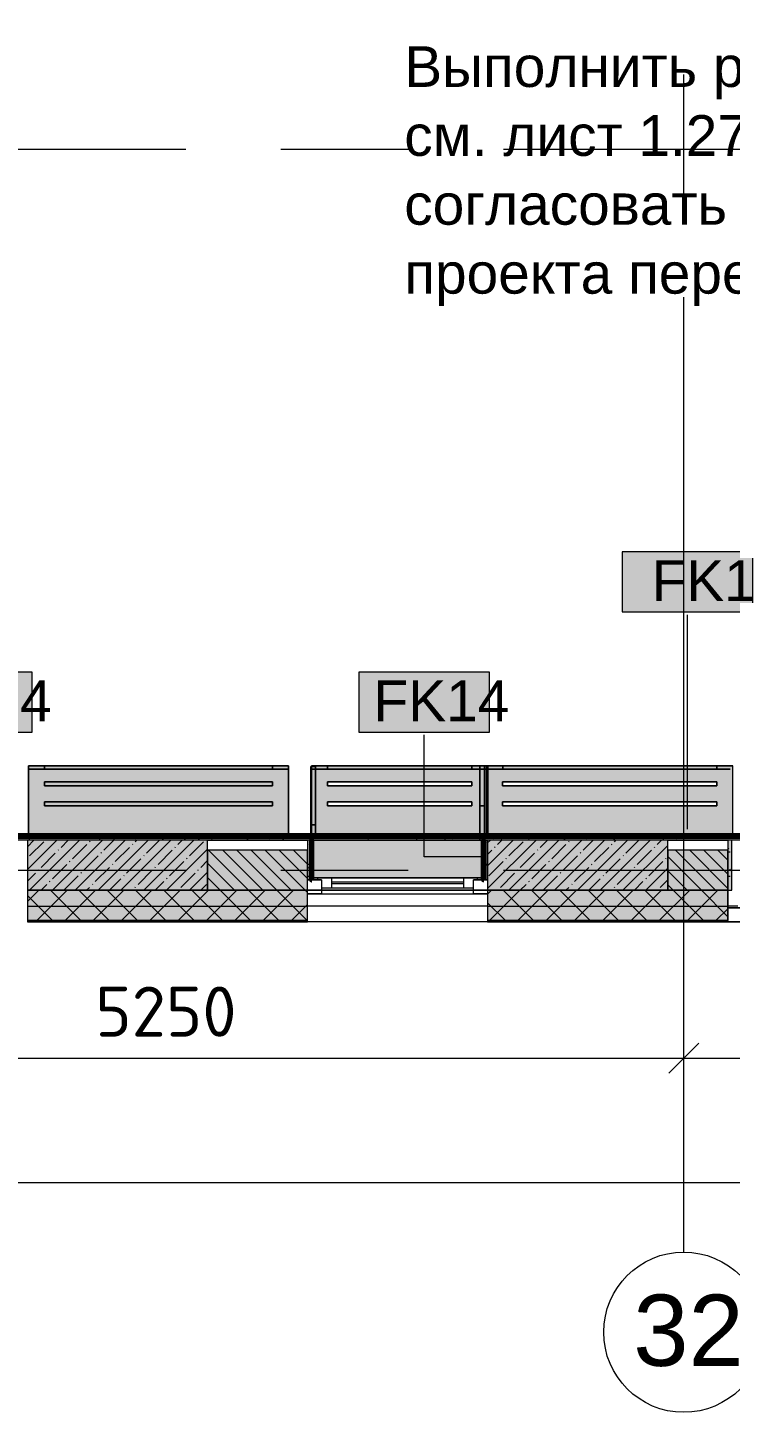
# Model space of a CAD drawing. Header units: millimetres. Extents: x -3817 to 677485, y -22715 to 103890.
# Drawn here: x 670007 to 673518, y -830 to 6082 of the extents above; entities that cross this region are included whole.
import ezdxf

# ---------------------------------------------------------------- set-up
doc = ezdxf.new("R2010")
doc.units = ezdxf.units.MM
doc.layers.add('PDF _Геометрия', color=7, linetype='Continuous', true_color=0x1d1d1d)
doc.layers.add('PDF _Сплошная заливка', color=7, linetype='Continuous', true_color=0xffffff)
doc.layers.add('PDF _Текст', color=7, linetype='Continuous')
doc.styles.add('PDF ArialMT', font='arial.ttf')
doc.styles.add('PDF GOST-Common', font='arial.ttf')
doc.styles.add('PDF ISOCPEUR', font='isocpeur.ttf')

msp = doc.modelspace()

# ---------------------------------------------------------------- hatches: boundary and pattern name
at = {"layer": 'PDF _Сплошная заливка', "true_color": 0xeae6de, "transparency": 33554559}
h = msp.add_hatch(color=254, dxfattribs=at)
h.paths.add_polyline_path([(671425.5, 2046.9), (672305.7, 2046.9), (672305.7, 2397.1), (671425.5, 2397.1)], flags=0)
h.paths.add_polyline_path([(671732.5, 2197.1), (671505.5, 2197.1), (671505.5, 2217.1), (672225.7, 2217.1), (672225.7, 2197.1)], flags=0)
h.paths.add_polyline_path([(671505.5, 2297.1), (671505.5, 2317.1), (672225.7, 2317.1), (672225.7, 2297.1), (671732.5, 2297.1)], flags=0)
h = msp.add_hatch(color=254, dxfattribs=at)
h.paths.add_polyline_path([(672300.2, 2046.9), (673530.5, 2046.9), (673530.5, 2397.1), (672300.2, 2397.1)], flags=0)
h.paths.add_polyline_path([(672449.9, 2197.1), (672380.2, 2197.1), (672380.2, 2217.1), (673450.5, 2217.1), (673450.5, 2197.1)], flags=0)
h.paths.add_polyline_path([(672380.2, 2297.1), (672380.2, 2317.1), (673450.5, 2317.1), (673450.5, 2297.1), (672449.9, 2297.1)], flags=0)
at = {"layer": 'PDF _Сплошная заливка', "transparency": 33554559}
for points in [[(676885.5, 2025.9), (676885.5, 2045.9), (661845.5, 2045.9), (661846.5, 2025.9), (676754.1, 2025.9)], [(670005.5, 1775.9), (670905.5, 1775.9), (670905.5, 2025.9), (670005.5, 2025.9), (670005.5, 1922.8)], [(672285.5, 1827.9), (672305.5, 1827.9), (672305.5, 2025.7), (672285.5, 2025.7), (672285.5, 1922.8)], [(673205.5, 1775.9), (673205.5, 2025.9), (672305.5, 2025.9), (672305.5, 1775.9), (672449.9, 1775.9)], [(673505.5, 1775.9), (673525.5, 1775.9), (673525.5, 2025.9), (673505.5, 2025.9), (673505.5, 1922.8)]]:
    msp.add_hatch(color=256, dxfattribs=at).paths.add_polyline_path(points)
at = {"layer": 'PDF _Сплошная заливка', "true_color": 0xeae6de, "transparency": 33554559}
msp.add_hatch(color=254, dxfattribs=at).paths.add_polyline_path([(671455.5, 1837.2), (671455.5, 1837.9), (672284.5, 1837.9), (672285.5, 2025.7), (671426.5, 2025.9), (671426.5, 1837.2)])
at = {"layer": 'PDF _Сплошная заливка', "transparency": 33554559}
h = msp.add_hatch(color=256, dxfattribs=at)
h.paths.add_polyline_path([(661005.5, 1775.9), (661905.5, 1775.9), (661905.5, 1975.9), (661005.5, 1975.9), (661005.5, 1922.8)], flags=0)
h.paths.add_polyline_path([(665755.5, 1775.9), (665755.5, 1975.9), (665505.5, 1975.9), (665505.5, 1775.9)], flags=0)
h.paths.add_polyline_path([(658102.3, 1775.9), (658305.5, 1775.9), (658305.5, 1975.9), (657255.5, 1975.9), (657255.5, 1775.9)], flags=0)
h.paths.add_polyline_path([(673505.5, 1775.9), (673505.5, 1975.9), (673205.5, 1975.9), (673205.5, 1775.9)], flags=0)
h.paths.add_polyline_path([(662805.5, 1775.9), (663705.5, 1775.9), (663705.5, 1975.9), (662805.5, 1975.9), (662805.5, 1922.8)], flags=0)
h.paths.add_polyline_path([(671405.5, 1775.9), (671405.5, 1975.9), (670905.5, 1975.9), (670905.5, 1775.9), (671015.1, 1775.9)], flags=0)
h.paths.add_polyline_path([(668055.5, 1775.9), (669105.5, 1775.9), (669105.5, 1975.9), (668055.5, 1975.9), (668055.5, 1922.8)], flags=0)
h.paths.add_polyline_path([(653805.5, 1775.9), (653805.5, 1975.9), (652905.5, 1975.9), (652905.5, 1775.9), (653798.1, 1775.9)], flags=0)
h.paths.add_polyline_path([(654955.5, 1775.9), (654955.5, 1975.9), (654705.5, 1975.9), (654705.5, 1775.9)], flags=0)
h.paths.add_polyline_path([(646855.5, 1775.9), (646855.5, 1975.9), (646605.5, 1975.9), (646605.5, 1775.9), (646624.3, 1775.9)], flags=0)
h.paths.add_polyline_path([(649155.5, 1775.9), (650205.5, 1775.9), (650205.5, 1975.9), (649155.5, 1975.9)], flags=0)
h.paths.add_polyline_path([(644005.5, 1775.9), (644805.5, 1775.9), (644805.5, 1975.9), (644005.5, 1975.9), (644005.5, 1922.8)], flags=0)
h = msp.add_hatch(color=256, dxfattribs=at)
h.paths.add_polyline_path([(672305.5, 1625.9), (673505.5, 1625.9), (673505.5, 1775.9), (672305.5, 1775.9)], flags=0)
h.paths.add_polyline_path([(676754.1, 1625.9), (677155.5, 1625.9), (677155.5, 1775.9), (675805.5, 1775.9), (675805.5, 1625.9)], flags=0)
h.paths.add_polyline_path([(668055.5, 1625.9), (669105.5, 1625.9), (669105.5, 1775.9), (668055.5, 1775.9)], flags=0)
h.paths.add_polyline_path([(644005.5, 1625.9), (644805.5, 1625.9), (644805.5, 1775.9), (644005.5, 1775.9)], flags=0)
h.paths.add_polyline_path([(658102.3, 1625.9), (658305.5, 1625.9), (658305.5, 1775.9), (657255.5, 1775.9), (657255.5, 1625.9)], flags=0)
h.paths.add_polyline_path([(645705.5, 1625.9), (646855.5, 1625.9), (646855.5, 1775.9), (645705.5, 1775.9)], flags=0)
h.paths.add_polyline_path([(643105.5, 1625.9), (643105.5, 1775.9), (641285.5, 1775.9), (641285.5, 1625.9), (642320, 1625.9)], flags=0)
h.paths.add_polyline_path([(671405.5, 1625.9), (671405.5, 1775.9), (670005.5, 1775.9), (670005.5, 1625.9), (671015.1, 1625.9)], flags=0)
h.paths.add_polyline_path([(661905.5, 1625.9), (661905.5, 1775.9), (661005.5, 1775.9), (661005.5, 1625.9)], flags=0)
h.paths.add_polyline_path([(663705.5, 1625.9), (663705.5, 1775.9), (662805.5, 1775.9), (662805.5, 1625.9)], flags=0)
h.paths.add_polyline_path([(649155.5, 1625.9), (650205.5, 1625.9), (650205.5, 1775.9), (649155.5, 1775.9)], flags=0)
h.paths.add_polyline_path([(651105.5, 1625.9), (652005.5, 1625.9), (652005.5, 1775.9), (651105.5, 1775.9)], flags=0)
h.paths.add_polyline_path([(659205.5, 1625.9), (660105.5, 1625.9), (660105.5, 1775.9), (659205.5, 1775.9)], flags=0)
h.paths.add_polyline_path([(654955.5, 1625.9), (654955.5, 1775.9), (652905.5, 1775.9), (652905.5, 1625.9), (654705.5, 1625.9)], flags=0)
h.paths.add_polyline_path([(665755.5, 1625.9), (665755.5, 1775.9), (664605.5, 1775.9), (664605.5, 1625.9), (665276.1, 1625.9)], flags=0)

# ---------------------------------------------------------------- linework, layer by layer
at = {"layer": 'PDF _Геометрия', "color": 9, "lineweight": 9, "true_color": 0xc0c0c0}
for points in [[(676935.5, 12235.9), (676935.5, 10775.9), (676905.6, 10775.9), (676905.6, 10755.9), (677103.5, 10755.9), (677103.5, 10775.9), (676955.5, 10775.9), (677155.5, 10775.9), (677313.5, 10775.9), (677313.5, 9575.9), (677155.5, 9575.9), (677155.5, 1775.9), (676905.5, 1775.9), (675805.5, 1775.9), (675805.5, 2025.9), (676905.5, 2025.9), (676905.5, 9575.9), (676905.5, 2025.9), (676885.5, 2025.9), (661846.5, 2025.9), (661905.5, 2025.9)], [(676885.5, 9575.9), (676885.5, 2045.9), (661846.5, 2045.9)], [(670905.5, 2025.9), (671405.5, 2025.9)], [(673205.5, 2025.9), (673505.5, 2025.9)], [(672305.5, 1775.9), (671405.5, 1775.9)], [(673505.5, 1775.9), (673505.5, 1625.9)], [(673505.5, 1622.9), (673505.5, 1617.9), (675805.5, 1617.9), (675805.5, 1622.9)]]:
    msp.add_lwpolyline(points, dxfattribs=at)
at = {"layer": 'PDF _Геометрия', "color": 253, "lineweight": 9, "true_color": 0xaaaaaa}
for points in [[(673285.5, 5212.8), (673285.5, 5847.8)], [(669208.9, 5475.9), (670796.4, 5475.9)], [(671272.7, 5475.9), (671907.7, 5475.9)], [(672383.9, 5475.9), (674585.5, 5475.9), (677085.5, 5475.9)], [(673285.5, -30.4), (673285.5, 2469.6), (673285.5, 4736.5)], [(669208.9, 1875.9), (670796.4, 1875.9)], [(671272.7, 1875.9), (671907.7, 1875.9)], [(672383.9, 1875.9), (674585.5, 1875.9), (677085.5, 1875.9)], [(671475.5, 1827.9), (671405.5, 1827.9)], [(671525.5, 1817.9), (672185.5, 1817.9)], [(672185.5, 1807.9), (671525.5, 1807.9)], [(672305.5, 1827.9), (672235.5, 1827.9)], [(671405.5, 1757.9), (672305.5, 1757.9)], [(673575.5, 1687.9), (673505.5, 1687.9)], [(673505.5, 1617.9), (675805.5, 1617.9)]]:
    msp.add_lwpolyline(points, dxfattribs=at)
at = {"layer": 'PDF _Геометрия', "color": 231, "lineweight": 70, "true_color": 0xff80c0}
msp.add_lwpolyline([(661846.5, 2045.9), (676885, 2045.9), (676885, 2046.9), (661846.5, 2046.9), (661846.5, 5605.9), (661845.5, 5605.9)], dxfattribs=at)
at = {"layer": 'PDF _Геометрия', "color": 7, "lineweight": 9}
for points in [[(673630.6, 3465.2), (672977.5, 3465.2), (672977.5, 3165.2), (673630.6, 3165.2)], [(670028.7, 2865), (669375.6, 2865), (669375.6, 2565), (670028.7, 2565)], [(672315.3, 2865), (671662.2, 2865), (671662.2, 2565), (672315.3, 2565)], [(670905.5, 1775.9), (670905.5, 1975.9), (670905.5, 2025.9), (670005.5, 2025.9), (670005.5, 1775.9)], [(673205.5, 1775.9), (673205.5, 1975.9), (673205.5, 2025.9), (672305.5, 2025.9), (672305.5, 1775.9)], [(670905.5, 1775.9), (671405.5, 1775.9)], [(673205.5, 1775.9), (673505.5, 1775.9)]]:
    msp.add_lwpolyline(points, close=True, dxfattribs=at)
for points in [[(673304, 2080.7), (673304, 3151.3)], [(672271.7, 1943.1), (671988.7, 1943.1), (671988.7, 2551.1)], [(670005.5, 1696.9), (671405.5, 1696.9)], [(672305.5, 1696.9), (673505.5, 1696.9)], [(670005.5, 1625.9), (671405.5, 1625.9)], [(670005.5, 1622.9), (671405.5, 1622.9)], [(672305.5, 1625.9), (673505.5, 1625.9)], [(672305.5, 1622.9), (673505.5, 1622.9)], [(636635.5, 1057.2), (636635.5, 937.2), (636935.5, 937.2), (641435.5, 937.2), (644935.5, 937.2), (646735.5, 937.2), (650685.5, 937.2), (652785.5, 937.2), (657885.5, 937.2), (659285.5, 937.2), (662785.5, 937.2), (668035.5, 937.2), (673285.5, 937.2), (677205.5, 937.2)], [(673285.5, 743.3), (673285.5, 937.2), (673285.5, 1057.2)], [(636515.5, 316.1), (677205.5, 316.1)]]:
    msp.add_lwpolyline(points, dxfattribs=at)
at = {"layer": 'PDF _Геометрия', "color": 8, "lineweight": 9, "true_color": 0x808080}
for points in [[(670010.2, 2397.2), (671310.5, 2397.2), (671310.5, 2046.9), (671310.5, 2397.2), (670010.2, 2397.2), (670010.2, 2046.9)], [(671310.5, 2397.2), (671310.5, 2381.2)], [(671421.5, 2103.2), (671421.5, 2053.2), (671421.5, 2393.2)], [(671425.5, 2393.2), (671421.5, 2393.2)], [(671425.7, 2397.1), (672265.8, 2397.1)], [(672289.8, 2397.2), (672265.8, 2397.2)], [(672289.8, 2397.2), (672265.8, 2397.2)], [(670090.2, 2297.2), (670090.2, 2317.2), (671230.5, 2317.2), (671230.5, 2297.2)], [(670090.2, 2297.2), (671230.5, 2297.2), (671230.5, 2317.2), (670090.2, 2317.2)], [(671505.5, 2317.1), (672225.7, 2317.1), (672225.7, 2297.1), (671505.5, 2297.1)], [(671505.5, 2317.1), (671505.5, 2297.1), (672225.7, 2297.1), (672225.7, 2317.1)], [(672380.2, 2297.1), (672380.2, 2317.1), (673450.5, 2317.1), (673450.5, 2297.1)], [(672380.2, 2297.1), (673450.5, 2297.1), (673450.5, 2317.1), (672380.2, 2317.1)], [(670090.2, 2197.2), (670090.2, 2217.2), (671230.5, 2217.2), (671230.5, 2197.2)], [(670090.2, 2197.2), (671230.5, 2197.2), (671230.5, 2217.2), (670090.2, 2217.2)], [(671505.5, 2217.1), (672225.7, 2217.1), (672225.7, 2197.1), (671505.5, 2197.1)], [(671505.5, 2217.1), (671505.5, 2197.1), (672225.7, 2197.1), (672225.7, 2217.1)], [(672380.2, 2197.1), (672380.2, 2217.1), (673450.5, 2217.1), (673450.5, 2197.1)], [(672380.2, 2197.1), (673450.5, 2197.1), (673450.5, 2217.1), (672380.2, 2217.1)], [(671425.5, 2053.2), (671421.5, 2053.2)], [(672284.5, 1837.2), (672255.5, 1837.2)]]:
    msp.add_lwpolyline(points, close=True, dxfattribs=at)
for points in [[(670010.5, 2397.2), (671310.5, 2397.2), (670010.5, 2397.2)], [(670090.5, 2397.2), (671230.5, 2397.2), (670090.5, 2397.2)], [(672305.7, 2046.9), (672305.7, 2397.1), (671425.5, 2397.1), (671425.5, 2046.9), (671425.5, 2397.1), (672305.7, 2397.1)], [(671505.7, 2397.1), (672225.7, 2397.1), (671505.7, 2397.1)], [(672289.8, 2397.1), (672305.7, 2397.1), (672289.8, 2397.1)], [(673530.5, 2046.9), (673530.5, 2397.1), (672300.2, 2397.1), (672300.2, 2046.9)], [(672300.2, 2397.1), (673530.5, 2397.1)], [(672300.5, 2397.1), (673530.5, 2397.1), (672300.5, 2397.1)], [(672380.5, 2397.1), (673450.5, 2397.1), (672380.5, 2397.1)], [(671455.5, 1837.2), (671426.5, 1837.2), (671455.5, 1837.2)]]:
    msp.add_lwpolyline(points, dxfattribs=at)
at = {"layer": 'PDF _Геометрия', "color": 253, "lineweight": 9, "true_color": 0xaba79f}
for points in [[(670010.5, 2396.6), (670010.5, 2381.2), (670010.5, 2396.6)], [(670010.5, 2381.2), (671310.5, 2381.2), (670010.5, 2381.2)], [(670090.5, 2381.2), (671230.5, 2381.2), (670090.5, 2381.2)], [(671429.3, 2393.2), (671445.5, 2393.2), (671445.5, 2053.2), (671445.5, 2103.2), (671445.5, 2381.1)], [(672265.8, 2381.1), (671445.5, 2381.1), (672265.8, 2381.1), (672265.8, 2057.2), (672265.8, 2397.1)], [(672265.8, 2381.1), (672265.8, 2197.2), (672265.8, 2381.1)], [(672289.8, 2397.1), (672289.8, 2057.2), (672289.8, 2381.1), (672298.6, 2381.1), (672289.8, 2381.1)], [(672289.8, 2381.1), (672289.8, 2197.2), (672289.8, 2381.1)], [(672300.2, 2391.6), (672300.2, 2397.1)], [(672300.2, 2049.5), (672300.2, 2390.2)], [(672305.7, 2381.1), (672305.7, 2390.2), (672305.7, 2049.5)], [(673450.5, 2381.1), (672380.5, 2381.1), (673450.5, 2381.1)]]:
    msp.add_lwpolyline(points, dxfattribs=at)
at = {"layer": 'PDF _Геометрия', "color": 254, "lineweight": 9, "true_color": 0xd5d3cf}
for points in [[(670090.5, 2381.2), (670090.5, 2397.2), (670090.5, 2381.2)], [(671445.5, 2381.1), (671441.5, 2381.1), (671445.5, 2381.1), (671445.5, 2393.2), (671429.3, 2393.2)], [(672289.7, 2381.1), (672265.8, 2381.1), (672265.8, 2397.1)], [(672265.8, 2381.1), (672265.8, 2397.1), (672265.8, 2381.1)], [(672289.8, 2381.2), (672289.8, 2397.1), (672289.8, 2381.2), (672289.8, 2397.1)], [(672305.7, 2391.6), (672305.7, 2397.1)], [(672305.7, 2381.1), (672305.7, 2384.8)], [(672380.5, 2397.1), (672380.5, 2381.1), (672380.5, 2397.1)]]:
    msp.add_lwpolyline(points, dxfattribs=at)
for points in [[(671230.5, 2397.2), (671230.5, 2381.2)], [(671425.7, 2393.2), (671425.7, 2381.1)], [(671425.7, 2381.1), (671438.3, 2381.1)], [(671505.7, 2397.1), (671505.7, 2381.1)], [(672225.7, 2397.1), (672225.7, 2381.1)], [(673450.5, 2397.1), (673450.5, 2381.1)], [(672289.8, 2197.2), (672265.8, 2197.2)], [(671445.5, 2103.2), (671425.5, 2103.2)]]:
    msp.add_lwpolyline(points, close=True, dxfattribs=at)
at = {"layer": 'PDF _Геометрия', "color": 253, "lineweight": 9, "true_color": 0xaba79f}
for points in [[(671425.7, 2393.2), (671425.7, 2396.5)], [(672225.7, 2381.1), (671505.7, 2381.1)], [(672305.7, 2391.6), (672305.7, 2397.1)], [(673517.7, 2381.1), (672307.3, 2381.1)], [(671432.6, 2053.2), (671425.5, 2053.2)], [(671445.5, 2053.2), (671433.5, 2053.2)], [(672289.8, 2057.2), (672265.8, 2057.2)]]:
    msp.add_lwpolyline(points, close=True, dxfattribs=at)
at = {"layer": 'PDF _Геометрия', "color": 9, "lineweight": 9, "true_color": 0xcbc7bf}
msp.add_lwpolyline([(671438.3, 2381.1), (671441.5, 2381.1)], close=True, dxfattribs=at)
at = {"layer": 'PDF _Геометрия', "color": 254, "lineweight": 9, "true_color": 0xdfdfdf}
msp.add_lwpolyline([(672289.8, 2397.1), (672265.8, 2397.1)], dxfattribs=at)
at = {"layer": 'PDF _Геометрия', "color": 9, "lineweight": 9, "true_color": 0xbfbfbf}
msp.add_lwpolyline([(672265.8, 2397.1), (672289.8, 2397.1)], dxfattribs=at)
at = {"layer": 'PDF _Геометрия', "color": 254, "lineweight": 9, "true_color": 0xeae9e7}
msp.add_lwpolyline([(672265.8, 2381.1), (672289.7, 2381.1)], dxfattribs=at)
at = {"layer": 'PDF _Геометрия', "color": 9, "lineweight": 9, "true_color": 0xc1bbaf}
for points in [[(672300.2, 2381.1), (672305.7, 2381.1), (672300.2, 2381.1)], [(672300.5, 2396.5), (672300.5, 2391.8)], [(672300.5, 2390.5), (672300.5, 2381.1)]]:
    msp.add_lwpolyline(points, dxfattribs=at)
at = {"layer": 'PDF _Геометрия', "color": 254, "lineweight": 9, "true_color": 0xe0ddd7}
for points in [[(672300.5, 2391.8), (672300.5, 2396.5)], [(672300.5, 2381.1), (672300.5, 2390.5)]]:
    msp.add_lwpolyline(points, dxfattribs=at)
at = {"layer": 'PDF _Геометрия', "color": 9, "lineweight": 9, "true_color": 0xc1bbaf}
msp.add_lwpolyline([(672300.5, 2381.1), (672305.7, 2381.1)], close=True, dxfattribs=at)
at = {"layer": 'PDF _Геометрия', "color": 9, "lineweight": 9, "true_color": 0xcbc7bf}
for points in [[(672305.7, 2384.8), (672305.7, 2390.2)], [(671426.5, 2025.9), (672305.5, 2025.9)]]:
    msp.add_lwpolyline(points, dxfattribs=at)
at = {"layer": 'PDF _Геометрия', "color": 9, "lineweight": 9, "true_color": 0xbfbfbf}
msp.add_lwpolyline([(671425.5, 2103.2), (671421.5, 2103.2)], close=True, dxfattribs=at)
at = {"layer": 'PDF _Геометрия', "lineweight": 9}
for points in [[(670005.5, 1993), (670038.4, 2025.9)], [(670005.5, 1878.9), (670152.4, 2025.9)], [(670016.5, 1775.9), (670266.5, 2025.9)], [(670016.7, 1947.1), (670087.9, 2018.4)], [(670130.5, 1775.9), (670380.5, 2025.9)], [(670173.5, 1989.9), (670209.4, 2025.9)], [(670244.6, 1775.9), (670494.6, 2025.9)], [(670316, 2018.4), (670318.4, 2020.8)], [(670358.6, 1775.9), (670608.6, 2025.9)], [(670387.3, 1975.7), (670437.5, 2025.9)], [(670472.6, 1775.9), (670722.6, 2025.9)], [(670529.9, 2004.2), (670532.3, 2006.5)], [(670544.1, 2018.4), (670551.6, 2025.9)], [(670586.7, 1775.9), (670836.7, 2025.9)], [(670601.2, 1961.4), (670665.6, 2025.9)], [(670758, 2004.2), (670779.7, 2025.9)], [(670815, 1947.1), (670886.3, 2018.4)], [(672305.5, 2012), (672319.3, 2025.9)], [(672305.5, 1897.9), (672433.4, 2025.9)], [(672305.5, 1783.9), (672547.4, 2025.9)], [(672354.7, 2004.2), (672376.4, 2025.9)], [(672411.5, 1775.9), (672661.5, 2025.9)], [(672411.7, 1947.1), (672483, 2018.4)], [(672525.5, 1775.9), (672775.5, 2025.9)], [(672568.5, 1989.9), (672604.5, 2025.9)], [(672639.6, 1775.9), (672889.6, 2025.9)], [(672711.1, 2018.4), (672713.4, 2020.8)], [(672753.6, 1775.9), (673003.6, 2025.9)], [(672782.4, 1975.7), (672832.6, 2025.9)], [(672867.7, 1775.9), (673117.7, 2025.9)], [(672924.9, 2004.2), (672927.3, 2006.5)], [(672939.2, 2018.4), (672946.6, 2025.9)], [(672996.2, 1961.4), (673060.7, 2025.9)], [(673153, 2004.2), (673174.7, 2025.9)], [(670073.7, 1890.1), (670145, 1961.4)], [(670159.2, 1975.7), (670161.6, 1978)], [(670230.5, 1932.9), (670301.8, 2004.2)], [(670287.5, 1875.9), (670358.8, 1947.1)], [(670373.1, 1961.4), (670375.4, 1963.8)], [(670444.3, 1918.6), (670515.6, 1989.9)], [(670586.9, 1947.1), (670589.3, 1949.5)], [(670658.2, 1904.4), (670729.5, 1975.7)], [(670700.7, 1775.9), (670905.5, 1980.6)], [(670743.7, 1989.9), (670746.1, 1992.3)], [(671260.8, 1625.9), (671110.8, 1775.9), (670910.8, 1975.9)], [(671181.5, 1775.9), (670981.5, 1975.9)], [(671402.3, 1625.9), (671252.3, 1775.9), (671052.3, 1975.9)], [(671323, 1775.9), (671123, 1975.9)], [(671405.5, 1764.1), (671393.7, 1775.9), (671193.7, 1975.9)], [(671405.5, 1834.8), (671264.4, 1975.9)], [(671405.5, 1905.5), (671335.1, 1975.9)], [(672305.5, 1955), (672326.2, 1975.7)], [(672340.4, 1989.9), (672342.8, 1992.3)], [(672468.7, 1890.1), (672540, 1961.4)], [(672554.3, 1975.7), (672556.6, 1978)], [(672625.5, 1932.9), (672696.8, 2004.2)], [(672682.6, 1875.9), (672753.8, 1947.1)], [(672768.1, 1961.4), (672770.5, 1963.8)], [(672839.4, 1918.6), (672910.7, 1989.9)], [(672981.7, 1775.9), (673205.5, 1999.6)], [(672981.9, 1947.1), (672984.3, 1949.5)], [(673053.2, 1904.4), (673124.5, 1975.7)], [(673138.8, 1989.9), (673141.1, 1992.3)], [(673505.5, 1644), (673373.6, 1775.9), (673205.5, 1944)], [(673444.3, 1775.9), (673244.3, 1975.9)], [(673505.5, 1785.4), (673315, 1975.9)], [(673505.5, 1856.1), (673385.7, 1975.9)], [(673505.5, 1926.8), (673456.4, 1975.9)], [(670059.4, 1875.9), (670061.8, 1878.2)], [(670130.7, 1833.1), (670202, 1904.4)], [(670216.2, 1918.6), (670218.6, 1921)], [(670344.6, 1818.8), (670415.8, 1890.1)], [(670430.1, 1904.4), (670432.5, 1906.7)], [(670501.4, 1861.6), (670572.6, 1932.9)], [(670558.4, 1804.6), (670629.7, 1875.9)], [(670643.9, 1890.1), (670646.3, 1892.5)], [(670715.2, 1847.3), (670786.5, 1918.6)], [(670800.7, 1932.9), (670803.1, 1935.3)], [(670814.8, 1775.9), (670905.5, 1866.5)], [(670857.8, 1875.9), (670860.1, 1878.2)], [(670872, 1890.1), (670905.5, 1923.6)], [(671040.1, 1775.9), (670905.5, 1910.5)], [(672311.9, 1847.3), (672383.2, 1918.6)], [(672397.4, 1932.9), (672399.8, 1935.3)], [(672454.5, 1875.9), (672456.8, 1878.2)], [(672525.7, 1833.1), (672597, 1904.4)], [(672611.3, 1918.6), (672613.7, 1921)], [(672739.6, 1818.8), (672810.9, 1890.1)], [(672825.1, 1904.4), (672827.5, 1906.7)], [(672896.4, 1861.6), (672967.7, 1932.9)], [(672953.4, 1804.6), (673024.7, 1875.9)], [(673039, 1890.1), (673041.3, 1892.5)], [(673095.8, 1775.9), (673205.5, 1885.6)], [(673110.2, 1847.3), (673181.5, 1918.6)], [(673195.8, 1932.9), (673198.2, 1935.3)], [(673302.9, 1775.9), (673205.5, 1873.2)], [(670005.5, 1821.9), (670045.2, 1861.6)], [(670073.5, 1775.9), (670102.2, 1804.6)], [(670116.5, 1818.8), (670118.8, 1821.2)], [(670187.7, 1776.1), (670259, 1847.3)], [(670273.3, 1861.6), (670275.6, 1864)], [(670330.3, 1804.6), (670332.7, 1806.9)], [(670415.6, 1775.9), (670472.9, 1833.1)], [(670487.1, 1847.3), (670489.5, 1849.7)], [(670643.7, 1775.9), (670686.7, 1818.8)], [(670701, 1833.1), (670703.3, 1835.5)], [(670772.2, 1790.3), (670843.5, 1861.6)], [(670871.8, 1775.9), (670900.5, 1804.6)], [(671119.4, 1625.9), (670969.4, 1775.9), (670905.5, 1839.8)], [(672368.9, 1790.3), (672440.2, 1861.6)], [(672468.5, 1775.9), (672497.2, 1804.6)], [(672511.5, 1818.8), (672513.9, 1821.2)], [(672582.8, 1776.1), (672654, 1847.3)], [(672668.3, 1861.6), (672670.7, 1864)], [(672725.3, 1804.6), (672727.7, 1806.9)], [(672810.7, 1775.9), (672867.9, 1833.1)], [(672882.1, 1847.3), (672884.5, 1849.7)], [(673038.8, 1775.9), (673081.7, 1818.8)], [(673096, 1833.1), (673098.4, 1835.5)], [(673167.3, 1790.3), (673205.5, 1828.5)], [(673382.2, 1625.9), (673232.2, 1775.9), (673205.5, 1802.5)], [(670005.5, 1719), (670062.3, 1775.9)], [(670129.5, 1625.9), (670005.5, 1749.8)], [(670053.7, 1625.9), (670203.7, 1775.9)], [(670270.9, 1625.9), (670120.9, 1775.9)], [(670195.2, 1625.9), (670345.2, 1775.9)], [(670412.3, 1625.9), (670262.3, 1775.9)], [(670301.6, 1775.9), (670316, 1790.3)], [(670336.6, 1625.9), (670486.6, 1775.9)], [(670553.7, 1625.9), (670403.7, 1775.9)], [(670478, 1625.9), (670628, 1775.9)], [(670529.7, 1775.9), (670529.9, 1776.1)], [(670544.1, 1790.3), (670546.5, 1792.7)], [(670695.2, 1625.9), (670545.2, 1775.9)], [(670619.4, 1625.9), (670769.4, 1775.9)], [(670836.6, 1625.9), (670686.6, 1775.9)], [(670758, 1776.1), (670760.4, 1778.4)], [(670760.8, 1625.9), (670910.8, 1775.9)], [(670978, 1625.9), (670828, 1775.9)], [(670902.3, 1625.9), (671052.3, 1775.9)], [(671043.7, 1625.9), (671193.7, 1775.9)], [(671185.1, 1625.9), (671335.1, 1775.9)], [(672305.5, 1756.3), (672325, 1775.9)], [(672316.5, 1625.9), (672466.5, 1775.9)], [(672354.7, 1776.1), (672357, 1778.4)], [(672533.6, 1625.9), (672383.6, 1775.9)], [(672457.9, 1625.9), (672607.9, 1775.9)], [(672675.1, 1625.9), (672525.1, 1775.9)], [(672599.3, 1625.9), (672749.3, 1775.9)], [(672816.5, 1625.9), (672666.5, 1775.9)], [(672696.6, 1775.9), (672711.1, 1790.3)], [(672740.7, 1625.9), (672890.7, 1775.9)], [(672957.9, 1625.9), (672807.9, 1775.9)], [(672882.2, 1625.9), (673032.2, 1775.9)], [(672924.7, 1775.9), (672924.9, 1776.1)], [(672939.2, 1790.3), (672941.5, 1792.7)], [(673099.3, 1625.9), (672949.3, 1775.9)], [(673023.6, 1625.9), (673173.6, 1775.9)], [(673240.7, 1625.9), (673090.7, 1775.9)], [(673153, 1776.1), (673155.4, 1778.4)], [(673165, 1625.9), (673315, 1775.9)], [(673306.4, 1625.9), (673456.4, 1775.9)], [(671326.5, 1625.9), (671405.5, 1704.8)], [(672392.2, 1625.9), (672305.5, 1712.6)], [(673447.8, 1625.9), (673505.5, 1683.5)]]:
    msp.add_lwpolyline(points, dxfattribs=at)
at = {"layer": 'PDF _Геометрия', "color": 253, "lineweight": 9, "true_color": 0x9b9b9b}
for points in [[(670016.4, 2032.1), (670012.8, 2025.9)], [(670033.1, 2028.3), (670043.1, 2028.3)], [(670124.5, 2028.3), (670134.6, 2028.3)], [(670216, 2028.3), (670226, 2028.3)], [(670219.4, 2042.7), (670217.6, 2045.9)], [(670235.5, 2045.9), (670230.7, 2037.5)], [(670329.1, 2035.6), (670324, 2044.3)], [(670369.9, 2025.9), (670365.7, 2033.2)], [(670398.8, 2028.3), (670408.9, 2028.3)], [(670439.8, 2034), (670435.2, 2025.9)], [(670465.1, 2043.8), (670463.9, 2045.9)], [(670481.5, 2045.1), (670476.4, 2036.4)], [(670490.3, 2028.3), (670500.3, 2028.3)], [(670549.5, 2041), (670544.5, 2032.3)], [(670551.2, 2028.3), (670561.3, 2028.3)], [(670642.8, 2040.8), (670639.9, 2045.9)], [(670684.5, 2029.6), (670679.5, 2038.3)], [(670703.6, 2028.3), (670713.7, 2028.3)], [(670752.5, 2033.7), (670747.5, 2042.4)], [(670792.2, 2025.9), (670789.1, 2031.3)], [(670795.2, 2039.9), (670790.2, 2031.2)], [(670795.1, 2028.3), (670805.1, 2028.3)], [(670863.3, 2035.9), (670858.3, 2027.2)], [(670886.5, 2028.3), (670896.6, 2028.3)], [(670930.2, 2030.7), (670925.2, 2039.4)], [(671069.4, 2028.3), (671079.5, 2028.3)], [(671080.2, 2045.9), (671077.6, 2041.3)], [(671107.9, 2027.7), (671102.9, 2036.4)], [(671160.8, 2028.3), (671170.9, 2028.3)], [(671214.6, 2025.9), (671212.6, 2029.4)], [(671221.8, 2028.3), (671231.9, 2028.3)], [(671245.1, 2026.6), (671244.7, 2025.9)], [(671286.7, 2037.8), (671281.7, 2029)], [(671326.6, 2045.9), (671323.3, 2040.2)], [(671374.2, 2028.3), (671384.3, 2028.3)], [(671390.6, 2025.9), (671390.3, 2026.4)], [(671396.4, 2044.8), (671391.4, 2036.1)], [(671465.6, 2028.3), (671475.7, 2028.3)], [(671489.7, 2037), (671484.7, 2045.7)], [(671557.1, 2028.3), (671567.1, 2028.3)], [(671642.1, 2043.7), (671637.1, 2035)], [(671710.2, 2039.7), (671705.1, 2030.9)], [(671740, 2028.3), (671750, 2028.3)], [(671803.5, 2042.2), (671801.4, 2045.9)], [(671831.4, 2028.3), (671841.5, 2028.3)], [(671892.4, 2028.3), (671902.4, 2028.3)], [(671913.2, 2035.1), (671908.1, 2043.8)], [(671924.9, 2045.9), (671924.5, 2045.1)], [(671953.7, 2025.9), (671949.8, 2032.6)], [(672044.8, 2028.3), (672054.8, 2028.3)], [(672049.2, 2043.3), (672047.7, 2045.9)], [(672092, 2030.4), (672089.3, 2025.9)], [(672133.6, 2041.5), (672128.6, 2032.8)], [(672136.2, 2028.3), (672146.3, 2028.3)], [(672171.3, 2045.9), (672170.2, 2044)], [(672226.9, 2040.3), (672223.7, 2045.9)], [(672227.6, 2028.3), (672237.7, 2028.3)], [(672241.7, 2045.9), (672238.2, 2039.9)], [(672268.6, 2029.1), (672263.5, 2037.8)], [(672296.1, 2018.1), (672291, 2009.4)], [(672336.6, 2033.2), (672331.6, 2041.9)], [(672337.7, 2029.3), (672335.7, 2025.9)], [(672376, 2025.9), (672373.2, 2030.7)], [(672410.5, 2028.3), (672420.6, 2028.3)], [(672488, 2045.9), (672484, 2038.8)], [(672502, 2028.3), (672512, 2028.3)], [(672514.3, 2030.2), (672509.3, 2038.9)], [(672557, 2043.4), (672552, 2034.7)], [(672562.9, 2028.3), (672573, 2028.3)], [(672692, 2027.2), (672687, 2035.9)], [(672715.3, 2028.3), (672725.4, 2028.3)], [(672798.4, 2025.9), (672796.6, 2028.9)], [(672806.8, 2028.3), (672816.8, 2028.3)], [(672898.2, 2028.3), (672908.3, 2028.3)], [(672938.8, 2034.2), (672934, 2025.9)], [(672974.3, 2025.9), (672974.3, 2025.9)], [(672980.5, 2045.3), (672975.4, 2036.6)], [(673073.8, 2036.5), (673068.8, 2045.2)], [(673081.1, 2028.3), (673091.1, 2028.3)], [(673086.4, 2045.9), (673085.1, 2043.7)], [(673172.5, 2028.3), (673182.6, 2028.3)], [(673184.6, 2033.1), (673180.4, 2025.9)], [(673233.5, 2028.3), (673243.5, 2028.3)], [(673252.6, 2029), (673250.8, 2025.9)], [(673332.7, 2045.9), (673330.8, 2042.6)], [(673387.6, 2041.7), (673385.1, 2045.9)], [(673385.9, 2028.3), (673395.9, 2028.3)], [(673403.1, 2045.9), (673398.9, 2038.5)], [(673455.6, 2045.7), (673455.5, 2045.9)], [(673477.3, 2028.3), (673487.4, 2028.3)], [(673497.2, 2034.6), (673492.2, 2043.3)], [(673498.3, 2027.9), (673497.1, 2025.9)], [(671407.5, 2003.2), (671405.5, 1999.6)], [(671425.5, 1965.4), (671420.7, 1973.6)], [(672292, 1950.1), (672286.9, 1941.4)], [(672288.6, 1997.8), (672298.7, 1997.8)], [(673509.5, 1986.3), (673505.5, 1979.3)], [(673507.8, 1967.3), (673517.9, 1967.3)], [(671405.5, 1906.3), (671414.7, 1906.3)], [(671414.6, 1893.5), (671409.6, 1884.8)], [(672288.6, 1875.9), (672298.7, 1875.9)], [(672303.1, 1908.5), (672298.1, 1899.8)], [(673520.6, 1872.1), (673515.6, 1880.8)], [(671405.5, 1845.4), (671414.7, 1845.4)], [(673507.8, 1845.4), (673517.9, 1845.4)]]:
    msp.add_lwpolyline(points, dxfattribs=at)
at = {"layer": 'PDF _Геометрия', "color": 9, "lineweight": 9, "true_color": 0xc0c0c0}
for points in [[(671425.5, 1827.9), (671425.5, 2025.9), (671405.5, 2025.9), (671405.5, 1827.9)], [(672305.5, 1827.9), (672305.5, 2025.7), (672285.5, 2025.7), (672285.5, 1827.9)], [(673525.5, 1775.9), (673525.5, 2025.9), (673505.5, 2025.9), (673505.5, 1775.9)], [(671405.5, 1775.9), (671405.5, 1975.9), (670905.5, 1975.9), (670905.5, 1775.9), (670005.5, 1775.9), (670005.5, 1617.9), (671405.5, 1617.9)], [(673505.5, 1775.9), (673505.5, 1975.9), (673205.5, 1975.9), (673205.5, 1775.9), (672305.5, 1775.9), (672305.5, 1617.9), (673505.5, 1617.9)], [(671405.5, 1617.9), (671405.5, 1775.9), (672305.5, 1775.9), (672305.5, 1617.9)]]:
    msp.add_lwpolyline(points, close=True, dxfattribs=at)
at = {"layer": 'PDF _Геометрия', "color": 7, "lineweight": 70, "true_color": 0xffd2ff}
for points in [[(671426.5, 1827.9), (671426.5, 2025.9), (671425.5, 2025.9), (671425.5, 1827.9)], [(672285.5, 1827.9), (672285.5, 2025.7), (672284.5, 2025.7), (672284.5, 1827.9)]]:
    msp.add_lwpolyline(points, close=True, dxfattribs=at)
at = {"layer": 'PDF _Геометрия', "color": 253, "lineweight": 13, "true_color": 0xaaaaaa}
for points in [[(671405.5, 1757.9), (671405.5, 1827.9), (671475.5, 1827.9), (671475.5, 1757.9)], [(672255.5, 1837.9), (671455.5, 1837.9), (671455.5, 1827.9), (671475.5, 1827.9), (671475.5, 1787.9), (672235.5, 1787.9), (672235.5, 1827.9), (672255.5, 1827.9)], [(672235.5, 1757.9), (672235.5, 1827.9), (672305.5, 1827.9), (672305.5, 1757.9)], [(673505.5, 1617.9), (673505.5, 1687.9), (673575.5, 1687.9), (673575.5, 1617.9)]]:
    msp.add_lwpolyline(points, close=True, dxfattribs=at)
for points in [[(671455.5, 1837.9), (672255.5, 1837.9)], [(671525.5, 1837.9), (671525.5, 1787.9)], [(672185.5, 1837.9), (672185.5, 1787.9)]]:
    msp.add_lwpolyline(points, dxfattribs=at)
at = {"layer": 'PDF _Геометрия', "color": 116, "lineweight": 13, "true_color": 0x008040}
for points in [[(672305.5, 1696.9), (671405.5, 1696.9)], [(673555.5, 1696.9), (673505.5, 1696.9)]]:
    msp.add_lwpolyline(points, dxfattribs=at)
at = {"layer": 'PDF _Геометрия', "color": 7, "lineweight": 20}
msp.add_lwpolyline([(673360.5, 1012.2), (673285.5, 937.2), (673210.5, 862.2)], dxfattribs=at)
at = {"layer": 'PDF _Геометрия', "color": 253, "lineweight": 9, "true_color": 0xaaaaaa}
msp.add_circle((673285.5, -430.4), 400, dxfattribs=at)
at = {"layer": 'PDF _Геометрия', "color": 253, "lineweight": 20, "true_color": 0xaaaaaa}
msp.add_circle((673285.5, -430.4), 400, dxfattribs=at)
at = {"layer": 'PDF _Сплошная заливка', "lineweight": 9, "transparency": 33554559}
for points in [[(673630.6, 3465.2), (672977.5, 3465.2), (673630.6, 3165.2), (672977.5, 3165.2)], [(670028.7, 2865), (669375.6, 2865), (670028.7, 2565), (669375.6, 2565)], [(672315.3, 2865), (671662.2, 2865), (672315.3, 2565), (671662.2, 2565)]]:
    msp.add_solid(points, dxfattribs=at)
at = {"layer": 'PDF _Сплошная заливка', "color": 254, "lineweight": 35, "true_color": 0xeae6de, "transparency": 33554559}
for points in [[(670010.2, 2046.9), (671310.5, 2046.9), (670010.2, 2397.2), (671310.5, 2397.2)], [(671230.5, 2297.2), (670090.2, 2297.2), (671230.5, 2317.2), (670090.2, 2317.2)], [(671230.5, 2197.2), (670090.2, 2197.2), (671230.5, 2217.2), (670090.2, 2217.2)]]:
    msp.add_solid(points, dxfattribs=at)
at = {"layer": 'PDF _Сплошная заливка', "lineweight": 35, "transparency": 33554559}
msp.add_solid([(671425.5, 1827.9), (671425.5, 2025.9), (671405.5, 1827.9), (671405.5, 2025.9)], dxfattribs=at)
at = {"layer": 'PDF _Сплошная заливка', "color": 7, "lineweight": 35, "true_color": 0xffd2ff, "transparency": 33554559}
for points in [[(671425.5, 1827.9), (671426.5, 1827.9), (671425.5, 1922.8)], [(672284.5, 1827.9), (672285.5, 1827.9), (672284.5, 1922.8)]]:
    msp.add_solid(points, dxfattribs=at)

# ---------------------------------------------------------------- texts
at = {"layer": 'PDF _Текст', "color": 250, "true_color": 0x3c3c3c, "char_height": 203.2, "attachment_point": 4, "style": 'PDF GOST-Common'}
for s, insert in [('Выполнить рисунки на стене,', (671888.8, 5857.2)), ('см. лист 1.27. Рисунок', (671888.8, 5513.2)), ('согласовать с дизайнером ', (671888.8, 5169.3)), ('проекта перед выкрасом', (671888.8, 4825.3))]:
    msp.add_mtext(s, dxfattribs=dict(at, insert=insert))
at = {"layer": 'PDF _Текст', "attachment_point": 4}
for s, insert, char_height, style in [('FK1', (673124.6, 3321.8), 203.2, 'PDF GOST-Common'), ('FK14', (669448.4, 2721.6), 203.2, 'PDF GOST-Common'), ('FK14', (671735, 2721.6), 203.2, 'PDF GOST-Common'), ('5250', (670344.4, 1170), 250.11, 'PDF ISOCPEUR')]:
    msp.add_mtext(s, dxfattribs=dict(at, insert=insert, char_height=char_height, style=style))
at = {"layer": 'PDF _Текст', "color": 9, "true_color": 0xbebebe, "insert": (673032.9, -423.2), "char_height": 355.6, "attachment_point": 4, "style": 'PDF ArialMT'}
msp.add_mtext('32', dxfattribs=at)

doc.saveas('drawing.dxf')
